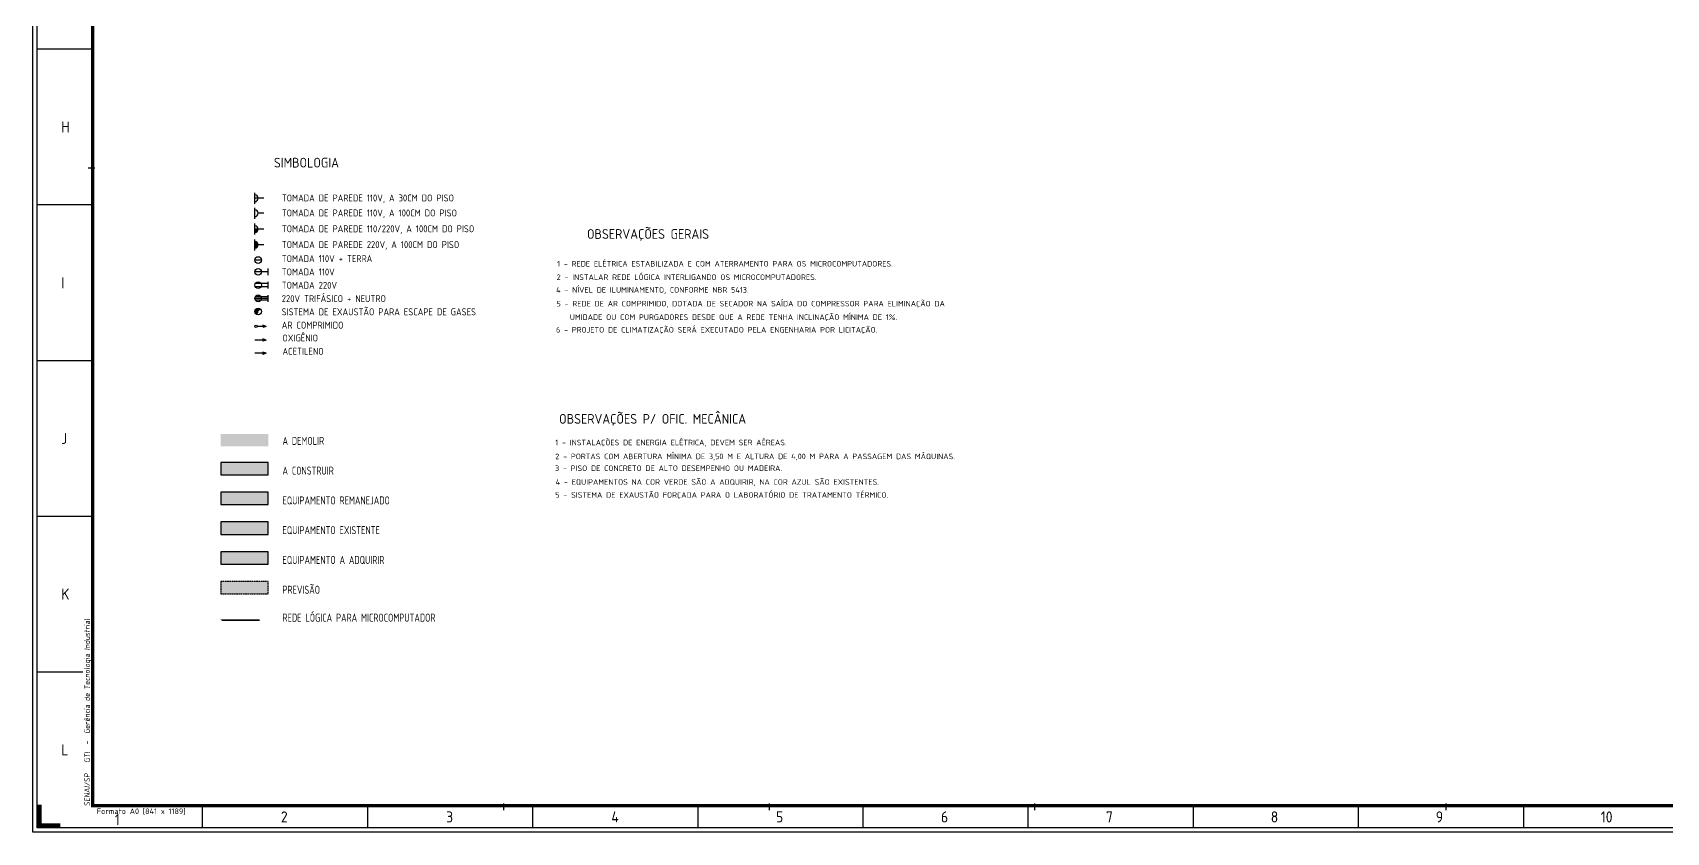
# Model space of a CAD drawing. Header units: millimetres. Extents: x 18768 to 1484868, y -11027 to 520152.
# Drawn here: x 511077 to 584589, y 100207 to 136195 of the extents above; entities that cross this region are included whole.
import ezdxf

# ---------------------------------------------------------------- set-up
doc = ezdxf.new("R2010")
doc.units = ezdxf.units.MM
for name, pattern in [('DASHDOT2', [0.5, 0.25, -0.125, 0, -0.125]), ('DIVIDE', [2.15, 1.5, -0.2, 0.05, -0.15, 0.05, -0.2]), ('HIDDEN2', [4.7625, 3.175, -1.5875])]:
    doc.linetypes.add(name, pattern=pattern)
for name, color, linetype in [('025', 3, 'Continuous'), ('035', 2, 'Continuous'), ('050', 166, 'Continuous'), ('100', 176, 'Continuous'), ('L018-SIMBOLO1', 3, 'Continuous'), ('L018-SIMBOLO3', 3, 'Continuous'), ('L025-CONTORNO', 7, 'Continuous'), ('L025-IMPLANTAÇÃO', 1, 'Continuous'), ('L025-PREVISÃO', 254, 'HIDDEN2'), ('L025-TEXTO', 7, 'Continuous'), ('L035-ARRANJO-ADQUIRIR', 102, 'Continuous'), ('L035-ARRANJO-EXISTENTE', 180, 'Continuous'), ('L035-ARRANJO-REMANEJADO', 200, 'Continuous'), ('L035-TEXTO', 40, 'Continuous')]:
    doc.layers.add(name, color=color, linetype=linetype)
doc.layers.add('L035-DEMOLIÇÃO', color=40, linetype='Continuous', plot=False)
doc.styles.add('ISO-CP--18', font='isocp.shx', dxfattribs={"width": 0.75, "height": 180})
doc.styles.add('ISO-CP--25', font='isocp.shx', dxfattribs={"height": 250})
doc.styles.add('ISO-CP--35', font='isocp.shx', dxfattribs={"height": 350})
doc.styles.add('ISO-CP--50', font='isocp.shx', dxfattribs={"height": 500})

# ---------------------------------------------------------------- blocks, each defined once
blk = doc.blocks.new('A0')
at = {"layer": '025'}
for points in [[(119300, 84500), (119300, 0), (0, 0), (0, 84500)], [(200, 84300), (119100, 84300), (119100, 200), (200, 200)]]:
    blk.add_lwpolyline(points, close=True, dxfattribs=at)
at = {"layer": '050'}
for p, q in [((2700, 35242), (200, 35242)), ((2700, 28234), (200, 28234)), ((2700, 21226), (200, 21226)), ((2700, 14218), (200, 14218)), ((2253, 7210), (200, 7210)), ((7631, 1200), (7631, 200)), ((15062, 1200), (15062, 200)), ((22493, 1200), (22493, 200)), ((29924, 1200), (29924, 200)), ((37355, 1200), (37355, 200)), ((44786, 1200), (44786, 200)), ((52217, 1200), (52217, 200)), ((59648, 1200), (59648, 200)), ((67079, 1200), (67079, 200))]:
    blk.add_line(p, q, dxfattribs=at)
at = {"layer": '100'}
for p, q in [((2500, 29900), (2800, 29900)), ((2700, 29950), (2700, 29850)), ((2700, 29935), (2700, 29865)), ((21150, 1200), (21250, 1200)), ((21165, 1200), (21235, 1200)), ((21200, 1000), (21200, 1300)), ((33100, 1200), (33200, 1200)), ((33115, 1200), (33185, 1200)), ((33150, 1000), (33150, 1300)), ((45050, 1200), (45150, 1200)), ((45065, 1200), (45135, 1200)), ((45100, 1000), (45100, 1300)), ((63550, 1200), (63650, 1200)), ((63565, 1200), (63635, 1200)), ((63600, 1000), (63600, 1300))]:
    blk.add_line(p, q, dxfattribs=at)
at = {"layer": '100', "const_width": 140}
blk.add_lwpolyline([(2700, 83300), (118100, 83300), (118100, 1200), (2700, 1200)], close=True, dxfattribs=at)
at = {"layer": '100', "const_width": 200}
blk.add_lwpolyline([(1250, 300), (300, 300), (300, 1250)], dxfattribs=at)
at = {"layer": '025', "style": 'ISO-CP--25'}
blk.add_text('Formato A0 [841 x 1189]', height=250, dxfattribs=at).set_placement((2888, 824))
at = {"layer": '035', "style": 'ISO-CP--35', "oblique": 5, "width": 0.9}
blk.add_text('SENAI/SP   GTI  -  Gerência de Tecnologia Industrial', height=250, rotation=90, dxfattribs=at).set_placement((2574, 1180))
at = {"layer": '050', "style": 'ISO-CP--50'}
for s, p in [('H', (1283, 31492)), ('I', (1283, 24481)), ('J', (1283, 17477)), ('K', (1283, 10472)), ('L', (1287, 3458)), ('1', (3699, 322)), ('2', (11167, 443)), ('3', (18604, 443)), ('4', (26041, 443)), ('5', (33445, 443)), ('6', (40870, 443)), ('7', (48290, 443)), ('8', (55711, 443)), ('9', (63137, 443)), ('10', (70560, 443))]:
    blk.add_text(s, height=500, dxfattribs=at).set_placement(p)

msp = doc.modelspace()

# ---------------------------------------------------------------- hatches: boundary and pattern name
at = {"layer": 'L018-SIMBOLO1'}
for points in [[(521228.161, 127354.961), (521078.161, 127354.961), (521078.161, 127204.961, 0.414213562)], [(521078.161, 126793.064), (521078.161, 126493.064, 1)]]:
    msp.add_hatch(color=256, dxfattribs=at).paths.add_polyline_path(points)
at = {"layer": 'L018-SIMBOLO3'}
h = msp.add_hatch(color=180, dxfattribs=at)
edge = h.paths.add_edge_path()
edge.add_arc((521228.161, 123643.052), 150, 45, 225)
edge.add_arc((521153.161, 123611.986), 81.179, 247.5, 382.5)
edge.add_arc((521303.161, 123674.118), 81.179, 67.5, 202.5, ccw=False)
at = {"layer": 'L025-IMPLANTAÇÃO'}
msp.add_hatch(color=256, dxfattribs=at).paths.add_polyline_path([(519541.733, 116856.828), (519541.733, 116292.934), (521678.161, 116292.934), (521678.161, 116856.828)])
at = {"layer": 'L025-PREVISÃO'}
msp.add_hatch(color=256, dxfattribs=at).paths.add_polyline_path([(519541.733, 111497.348), (519541.733, 110933.454), (521678.161, 110933.454), (521678.161, 111497.348)])
at = {"layer": 'L035-ARRANJO-ADQUIRIR'}
msp.add_hatch(color=256, dxfattribs=at).paths.add_polyline_path([(519541.733, 112837.218), (519541.733, 112273.324), (521678.161, 112273.324), (521678.161, 112837.218)])
at = {"layer": 'L035-ARRANJO-EXISTENTE'}
msp.add_hatch(color=256, dxfattribs=at).paths.add_polyline_path([(519541.733, 114177.088), (519541.733, 113613.194), (521678.161, 113613.194), (521678.161, 114177.088)])
at = {"layer": 'L035-ARRANJO-REMANEJADO'}
msp.add_hatch(color=256, dxfattribs=at).paths.add_polyline_path([(519541.733, 115516.958), (519541.733, 114953.064), (521678.161, 114953.064), (521678.161, 115516.958)])
at = {"layer": 'L035-DEMOLIÇÃO'}
msp.add_hatch(color=256, dxfattribs=at).paths.add_polyline_path([(519541.733, 118135.247), (519541.733, 117571.352), (521678.161, 117571.352), (521678.161, 118135.247)])

# ---------------------------------------------------------------- linework, layer by layer
at = {"layer": 'L018-SIMBOLO1'}
for p, q in [((521078.161, 128491.522), (521078.161, 128991.522)), ((521478.161, 128741.522), (521078.161, 128741.522)), ((521078.161, 127816.857), (521078.161, 128316.857)), ((521478.161, 128066.857), (521228.161, 128066.857)), ((521078.161, 127104.961), (521078.161, 127604.961)), ((521478.161, 127354.961), (521078.161, 127354.961)), ((521078.161, 126393.064), (521078.161, 126893.064)), ((521478.161, 126643.064), (521228.161, 126643.064)), ((521378.161, 125961.874), (521078.161, 125961.874)), ((521678.161, 125427.556), (521078.161, 125427.556)), ((521678.161, 125277.556), (521678.161, 125577.556)), ((521678.161, 124682.722), (521678.161, 124982.722)), ((521678.161, 124237.887), (521078.161, 124237.887)), ((521678.161, 124907.722), (521098.257, 124907.722)), ((521678.161, 124757.722), (521098.257, 124757.722)), ((521678.161, 124312.887), (521098.257, 124312.887)), ((521678.161, 124087.887), (521678.161, 124387.887)), ((521678.161, 124162.887), (521098.257, 124162.887))]:
    msp.add_line(p, q, dxfattribs=at)
at = {"layer": 'L018-SIMBOLO1', "color": 4, "linetype": 'DASHDOT2'}
msp.add_line((521277.986, 109789.577, -79.49), (519521.776, 109789.577), dxfattribs=at)
at = {"layer": 'L018-SIMBOLO1', "color": 6, "linetype": 'DIVIDE'}
msp.add_line((521277.986, 109739.577, -79.557), (519571.776, 109739.577, -3.478), dxfattribs=at)
at = {"layer": 'L018-SIMBOLO1'}
for centre in [(521228.161, 125961.874), (521228.161, 125427.556), (521228.161, 124832.722), (521228.161, 124237.887)]:
    msp.add_circle(centre, 150, dxfattribs=at)
for centre in [(521078.161, 128741.522), (521078.161, 128066.857), (521078.161, 127354.961), (521078.161, 126643.064)]:
    msp.add_arc(centre, 150, 270, 90, dxfattribs=at)
at = {"layer": 'L018-SIMBOLO3'}
for p, q in [((521578.161, 122978.475), (521178.161, 122978.475)), ((521578.161, 122978.475), (521428.161, 123028.475)), ((521578.161, 122978.475), (521428.161, 122928.475)), ((521428.161, 122362.695), (521078.161, 122362.695)), ((521578.161, 122362.695), (521428.161, 122412.695)), ((521428.161, 122412.695), (521428.161, 122312.695)), ((521578.161, 122362.695), (521428.161, 122312.695)), ((521428.161, 121764.836), (521078.161, 121764.836)), ((521428.161, 121814.836), (521428.161, 121714.836)), ((521578.161, 121764.836), (521428.161, 121814.836)), ((521578.161, 121764.836), (521428.161, 121714.836))]:
    msp.add_line(p, q, dxfattribs=at)
msp.add_lwpolyline([(521578.161, 121764.836, 0, 100, 0), (521428.161, 121764.836, 100, 100, 0)], format="xyseb", dxfattribs=at)
at = {"layer": 'L018-SIMBOLO3', "color": 180}
msp.add_circle((521228.161, 123643.052), 150, dxfattribs=at)
at = {"layer": 'L018-SIMBOLO3'}
msp.add_circle((521128.161, 122978.475), 50, dxfattribs=at)
at = {"layer": 'L025-IMPLANTAÇÃO'}
msp.add_lwpolyline([(519541.733, 116292.934), (521678.161, 116292.934), (521678.161, 116856.828), (519541.733, 116856.828)], close=True, dxfattribs=at)
at = {"layer": 'L025-PREVISÃO'}
msp.add_lwpolyline([(519541.733, 110933.454), (521678.161, 110933.454), (521678.161, 111497.348), (519541.733, 111497.348)], close=True, dxfattribs=at)
at = {"layer": 'L035-ARRANJO-ADQUIRIR'}
msp.add_lwpolyline([(519541.733, 112273.324), (521678.161, 112273.324), (521678.161, 112837.218), (519541.733, 112837.218)], close=True, dxfattribs=at)
at = {"layer": 'L035-ARRANJO-EXISTENTE'}
msp.add_lwpolyline([(519541.733, 113613.194), (521678.161, 113613.194), (521678.161, 114177.088), (519541.733, 114177.088)], close=True, dxfattribs=at)
at = {"layer": 'L035-ARRANJO-REMANEJADO'}
msp.add_lwpolyline([(519541.733, 114953.064), (521678.161, 114953.064), (521678.161, 115516.958), (519541.733, 115516.958)], close=True, dxfattribs=at)

# ---------------------------------------------------------------- block references
at = {"layer": 'L025-CONTORNO'}
msp.add_blockref('A0', (511077.486, 100206.522), dxfattribs=at)

# ---------------------------------------------------------------- texts
at = {"layer": 'L025-TEXTO', "style": 'ISO-CP--25'}
for s, height, p in [('TOMADA DE PAREDE 110V, A 30CM DO PISO', 312.5, (522287.636, 128599.035)), ('TOMADA DE PAREDE 110V, A 100CM DO PISO', 312.5, (522287.636, 127924.371)), ('TOMADA DE PAREDE 110/220V, A 100CM DO PISO', 312.5, (522287.636, 127212.474)), ('TOMADA DE PAREDE 220V, A 100CM DO PISO', 312.5, (522287.636, 126500.577)), ('TOMADA 110V + TERRA', 312.5, (522283.482, 125869.465)), ('1 - REDE ELÉTRICA ESTABILIZADA E COM ATERRAMENTO PARA OS MICROCOMPUTADORES.', 250, (534676.06, 125668.912)), ('TOMADA 110V', 312.5, (522283.482, 125269.465)), ('TOMADA 220V', 312.5, (522283.482, 124669.465)), ('2 - INSTALAR REDE LÓGICA INTERLIGANDO OS MICROCOMPUTADORES.', 250, (534654.216, 125064.98)), ('220V TRIFÁSICO + NEUTRO', 312.5, (522283.482, 124069.465)), ('4 - NÍVEL DE ILUMINAMENTO, CONFORME NBR 5413.', 250, (534633.183, 124493.24)), ('SISTEMA DE EXAUSTÃO PARA ESCAPE DE GASES', 312.5, (522283.482, 123474.63)), ('5 - REDE DE AR COMPRIMIDO, DOTADA DE SECADOR NA SAÍDA DO COMPRESSOR PARA ELIMINAÇÃO DA', 250, (534648.639, 123875.347)), ('UMIDADE OU COM PURGADORES DESDE QUE A REDE TENHA INCLINAÇÃO MÍNIMA DE 1%.', 250, (535248.351, 123267.261)), ('AR COMPRIMIDO', 312.5, (522283.482, 122874.63)), ('6 - PROJETO DE CLIMATIZAÇÃO SERÁ EXECUTADO PELA ENGENHARIA POR LICITAÇÃO.', 250, (534625.068, 122697.718)), ('OXIGÊNIO', 312.5, (522317.149, 122297.646)), ('ACETILENO', 312.5, (522317.149, 121697.646)), ('1 - INSTALAÇÕES DE ENERGIA ELÉTRICA, DEVEM SER AÉREAS.', 250, (534593.371, 117624.621)), ('2 - PORTAS COM ABERTURA MÍNIMA DE 3,50 M E ALTURA DE 4,00 M PARA A PASSAGEM DAS MÁQUINAS.', 250, (534593.371, 116999.907)), ('3 - PISO DE CONCRETO DE ALTO DESEMPENHO OU MADEIRA.', 250, (534580.875, 116467.763)), ('4 - EQUIPAMENTOS NA COR VERDE SÃO A ADQUIRIR, NA COR AZUL SÃO EXISTENTES.', 250, (534612.223, 115847.163)), ('5 - SISTEMA DE EXAUSTÃO FORÇADA PARA O LABORATÓRIO DE TRATAMENTO TÉRMICO.', 250, (534593.002, 115264.224))]:
    msp.add_text(s, height=height, dxfattribs=at).set_placement(p)
at = {"layer": 'L025-TEXTO', "style": 'ISO-CP--18', "width": 0.75}
for s, p in [('A DEMOLIR', (522318.041, 117644.192)), ('A CONSTRUIR', (522318.041, 116304.322)), ('EQUIPAMENTO REMANEJADO', (522318.041, 114964.452)), ('EQUIPAMENTO EXISTENTE', (522318.041, 113624.582)), ('EQUIPAMENTO A ADQUIRIR', (522318.041, 112284.712)), ('PREVISÃO', (522318.041, 110944.842)), ('REDE LÓGICA PARA MICROCOMPUTADOR', (522318.041, 109687.306))]:
    msp.add_text(s, height=360, dxfattribs=at).set_placement(p)
at = {"layer": 'L035-TEXTO', "style": 'ISO-CP--35'}
for s, p in [('SIMBOLOGIA', (521931.117, 130126.317)), ('OBSERVAÇÕES GERAIS', (536021.122, 126915.779)), ('OBSERVAÇÕES P/ OFIC. MECÂNICA', (534768.122, 118595.443))]:
    msp.add_text(s, height=437.5, dxfattribs=at).set_placement(p)

doc.saveas('drawing.dxf')
